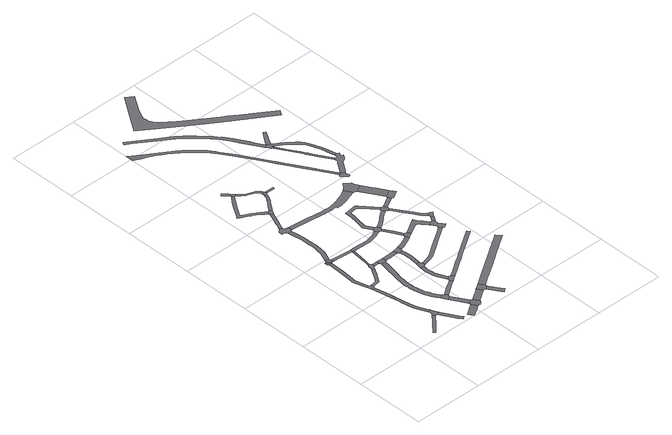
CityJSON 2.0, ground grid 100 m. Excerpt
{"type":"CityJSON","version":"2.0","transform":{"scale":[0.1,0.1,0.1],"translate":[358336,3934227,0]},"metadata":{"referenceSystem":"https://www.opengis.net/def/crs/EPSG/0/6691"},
"CityObjects":{
"road1":{"type":"Road","attributes":{"RoadStructureAttribute.sectionType":"1"},"geometry":[{"type":"MultiSurface","lod":"1","boundaries":[[[0,1,2,3,4,5,6,7,8,9]]]}]},
"road2":{"type":"Road","geometry":[{"type":"MultiSurface","lod":"1","boundaries":[[[10,11,0,9,12,13,14,15,16,17,18]]]}]},
"road3":{"type":"Road","attributes":{"RoadStructureAttribute.sectionType":"1"},"geometry":[{"type":"MultiSurface","lod":"1","boundaries":[[[17,19,20,21,22,23,24,25,26,27,28,29,30,31,32,33,34,35,36,37,18]]]}]},
"road4":{"type":"Road","geometry":[{"type":"MultiSurface","lod":"1","boundaries":[[[38,29,28,39]]]}]},
"road5":{"type":"Road","attributes":{"RoadStructureAttribute.sectionType":"1"},"geometry":[{"type":"MultiSurface","lod":"1","boundaries":[[[40,41,42,38,39,43,44,45]]]}]},
"road6":{"type":"Road","geometry":[{"type":"MultiSurface","lod":"1","boundaries":[[[46,47,48,49,40,45]]]}]},
"road7":{"type":"Road","attributes":{"RoadStructureAttribute.sectionType":"1"},"geometry":[{"type":"MultiSurface","lod":"1","boundaries":[[[12,50,51,52,53,54,55,56,57,58,13]]]}]},
"road8":{"type":"Road","attributes":{"RoadStructureAttribute.sectionType":"1"},"geometry":[{"type":"MultiSurface","lod":"1","boundaries":[[[59,60,61,62,63,64,65,66,67,68,69,70,49,48]]]}]},
"road9":{"type":"Road","geometry":[{"type":"MultiSurface","lod":"1","boundaries":[[[64,63,71,72,73]]]}]},
"road10":{"type":"Road","attributes":{"RoadStructureAttribute.sectionType":"1"},"geometry":[{"type":"MultiSurface","lod":"1","boundaries":[[[63,74,75,71]]]}]},
"road11":{"type":"Road","attributes":{"RoadStructureAttribute.sectionType":"1"},"geometry":[{"type":"MultiSurface","lod":"1","boundaries":[[[46,76,77,78,79,80,81,82,83,84,85,86,87,88,89,47]]]}]},
"road12":{"type":"Road","geometry":[{"type":"MultiSurface","lod":"1","boundaries":[[[90,75,74,91,92,93,94,95]]]}]},
"road13":{"type":"Road","attributes":{"RoadStructureAttribute.sectionType":"1"},"geometry":[{"type":"MultiSurface","lod":"1","boundaries":[[[96,97,98,99,100,101]]]}]},
"road14":{"type":"Road","geometry":[{"type":"MultiSurface","lod":"1","boundaries":[[[102,103,104,105,106,107,108,109]]]}]},
"road15":{"type":"Road","attributes":{"RoadStructureAttribute.sectionType":"1"},"geometry":[{"type":"MultiSurface","lod":"1","boundaries":[[[105,104,110,111]]]}]},
"road16":{"type":"Road","attributes":{"RoadStructureAttribute.sectionType":"1"},"geometry":[{"type":"MultiSurface","lod":"1","boundaries":[[[112,113,114,115,116,117,118,119,120,121,122,123,124,125,126,127,128,129,130,131,132,133,109,108,134,135,136,137,138,139,140,141,142,143,144,145,146,147,148,149,150,151,152,153,154,155,156,157]]]}]},
"road17":{"type":"Road","attributes":{"RoadStructureAttribute.sectionType":"1"},"geometry":[{"type":"MultiSurface","lod":"1","boundaries":[[[158,159,160,161,162,163,164,165,166,90,95,167,168,169,170,171,172,173]]]}]},
"road18":{"type":"Road","geometry":[{"type":"MultiSurface","lod":"1","boundaries":[[[174,175,176,177,84,83,178,179,180,181,182,183]]]}]},
"road19":{"type":"Road","geometry":[{"type":"MultiSurface","lod":"1","boundaries":[[[93,184,185,186,187,188,189,190,94]]]}]},
"road20":{"type":"Road","geometry":[{"type":"MultiSurface","lod":"1","boundaries":[[[110,98,97,191,192,193,194,111]]]}]},
"road21":{"type":"Road","attributes":{"RoadStructureAttribute.sectionType":"1"},"geometry":[{"type":"MultiSurface","lod":"1","boundaries":[[[195,196,182,181]]]}]},
"road22":{"type":"Road","attributes":{"RoadStructureAttribute.sectionType":"1"},"geometry":[{"type":"MultiSurface","lod":"1","boundaries":[[[197,198,199,186,200,201,174,183]]]}]},
"road23":{"type":"Road","geometry":[{"type":"MultiSurface","lod":"1","boundaries":[[[202,203,204,205,206,173,172,207,208,209,210,211]]]}]},
"road24":{"type":"Road","attributes":{"RoadStructureAttribute.sectionType":"1"},"geometry":[{"type":"MultiSurface","lod":"1","boundaries":[[[212,213,107,106,214,215,216,217]]]}]},
"road25":{"type":"Road","geometry":[{"type":"MultiSurface","lod":"1","boundaries":[[[218,196,195,112,157,219]]]}]},
"road26":{"type":"Road","attributes":{"RoadStructureAttribute.sectionType":"1"},"geometry":[{"type":"MultiSurface","lod":"1","boundaries":[[[220,221,222,194,193,223,224]]]}]},
"road27":{"type":"Road","attributes":{"RoadStructureAttribute.sectionType":"1"},"geometry":[{"type":"MultiSurface","lod":"1","boundaries":[[[210,225,226,227,228,229,230,231,232,211]]]}]},
"road28":{"type":"Road","attributes":{"RoadStructureAttribute.sectionType":"1"},"geometry":[{"type":"MultiSurface","lod":"1","boundaries":[[[233,234,235,236,237,238,239,240,241,242,243,244,245,246,247,248,249,250,251,252,253,254,255,256,257,258,259,260]]]}]},
"road29":{"type":"Road","attributes":{"RoadStructureAttribute.sectionType":"1"},"geometry":[{"type":"MultiSurface","lod":"1","boundaries":[[[261,262,263,264,265,266,267,268,269,270,271,272,273,274,275,276,277,278,279,280,281,282,283,284,285,286,287,288,289,290,291,292,293,294,295,296]]]}]},
"road30":{"type":"Road","geometry":[{"type":"MultiSurface","lod":"1","boundaries":[[[295,217,216,297,298,299,296]]]}]},
"road31":{"type":"Road","attributes":{"RoadStructureAttribute.sectionType":"1"},"geometry":[{"type":"MultiSurface","lod":"1","boundaries":[[[300,301,302,303,304,305,306,307,308,309,310,311,218,219]]]}]},
"road32":{"type":"Road","geometry":[{"type":"MultiSurface","lod":"1","boundaries":[[[312,313,314,315,220,224,316]]]}]},
"road33":{"type":"Road","geometry":[{"type":"MultiSurface","lod":"1","boundaries":[[[228,227,317,318,319,320,233,260]]]}]},
"road34":{"type":"Road","geometry":[{"type":"MultiSurface","lod":"1","boundaries":[[[321,322,278,277,323,324,325,326]]]}]},
"road35":{"type":"Road","attributes":{"RoadStructureAttribute.sectionType":"1"},"geometry":[{"type":"MultiSurface","lod":"1","boundaries":[[[327,328,329,330,331,332,333,334,335]]]}]},
"road36":{"type":"Road","attributes":{"RoadStructureAttribute.sectionType":"1"},"geometry":[{"type":"MultiSurface","lod":"1","boundaries":[[[336,337,312,316,338]]]}]},
"road37":{"type":"Road","geometry":[{"type":"MultiSurface","lod":"1","boundaries":[[[246,339,340,341,331,330,247]]]}]},
"road38":{"type":"Road","attributes":{"RoadStructureAttribute.sectionType":"1"},"geometry":[{"type":"MultiSurface","lod":"1","boundaries":[[[342,343,344,345,346,347,348,349,350,351,352,353,354,355,356,357,358,359,360,361,362,321,326]]]}]},
"road39":{"type":"Road","attributes":{"RoadStructureAttribute.sectionType":"1"},"geometry":[{"type":"MultiSurface","lod":"1","boundaries":[[[363,364,365,366,367,368,369,370,371,372,187,186,199,373,374,375,376,377,378,379,380]]]}]},
"road40":{"type":"Road","geometry":[{"type":"MultiSurface","lod":"1","boundaries":[[[305,353,352,381,382,383,384,306]]]}]},
"road41":{"type":"Road","attributes":{"RoadStructureAttribute.sectionType":"1"},"geometry":[{"type":"MultiSurface","lod":"1","boundaries":[[[385,386,387,388,389,390,391,392,320,319,393,394,395,396,397,398,399]]]}]},
"road42":{"type":"Road","attributes":{"RoadStructureAttribute.sectionType":"1"},"geometry":[{"type":"MultiSurface","lod":"1","boundaries":[[[400,401,402,403,404,405,406,407,340,339,408,409,410,411,412,413,414,415,416]]]}]},
"road43":{"type":"Road","geometry":[{"type":"MultiSurface","lod":"1","boundaries":[[[415,417,418,385,399,419,420,421,422,423,416]]]}]},
"road44":{"type":"Road","attributes":{"RoadStructureAttribute.sectionType":"1"},"geometry":[{"type":"MultiSurface","lod":"1","boundaries":[[[424,425,426,427,428,429,430,431,432,382,381,433,434,435,436,437,438,439,440,441]]]}]},
"road45":{"type":"Road","attributes":{"RoadStructureAttribute.sectionType":"1"},"geometry":[{"type":"MultiSurface","lod":"1","boundaries":[[[207,442,443,444,445,446,447,448,449,450,451,452,453,454,455,456,457,458,459,460,461,462,463,464,465,466,467,468,469,470,471,472,473,474,475,476,477,478,479,480,481,482,208]]]}]},
"road46":{"type":"Road","geometry":[{"type":"MultiSurface","lod":"1","boundaries":[[[483,484,485,486,487,488,489,363,380]]]}]},
"road47":{"type":"Road","geometry":[{"type":"MultiSurface","lod":"1","boundaries":[[[490,491,492,421,420]]]}]},
"road48":{"type":"Road","attributes":{"RoadStructureAttribute.sectionType":"1"},"geometry":[{"type":"MultiSurface","lod":"1","boundaries":[[[493,494,495,496,484,483]]]}]},
"road49":{"type":"Road","attributes":{"RoadStructureAttribute.sectionType":"1"},"geometry":[{"type":"MultiSurface","lod":"1","boundaries":[[[497,498,499,500,501,502,503,504,505,506,507,508,509,510,325,324,511,512,513,514,515,516,517,518,519,520,521,522,523,524]]]}]},
"road50":{"type":"Road","attributes":{"RoadStructureAttribute.sectionType":"1"},"geometry":[{"type":"MultiSurface","lod":"1","boundaries":[[[525,526,527,528,529,299,298,530,531,532,533,534,535,536]]]}]},
"road51":{"type":"Road","geometry":[{"type":"MultiSurface","lod":"1","boundaries":[[[537,538,495,494,424,441]]]}]},
"road52":{"type":"Road","attributes":{"RoadStructureAttribute.sectionType":"1"},"geometry":[{"type":"MultiSurface","lod":"1","boundaries":[[[539,540,541,542,543,544,545,314,313,546,547,548,549,550,551,552,553,554,555,556]]]}]},
"road53":{"type":"Road","attributes":{"RoadStructureAttribute.sectionType":"1"},"geometry":[{"type":"MultiSurface","lod":"1","boundaries":[[[557,558,559,560,561,562,563,564,565,566,488,487,567,568,569,570,571,572,573,574,575,576,577]]]}]},
"road54":{"type":"Road","attributes":{"RoadStructureAttribute.sectionType":"1"},"geometry":[{"type":"MultiSurface","lod":"1","boundaries":[[[485,578,579,580,581,582,583,584,585,586,587,588,589,590,591,486]]]}]},
"road55":{"type":"Road","attributes":{"RoadStructureAttribute.sectionType":"1"},"geometry":[{"type":"MultiSurface","lod":"1","boundaries":[[[592,593,594,595,596,597,598,599,600,601,602,603,604,605,606,607,608,609,610,611,612,613,614,615,616,617,618,619,620,621,622,623,624,625,626,627,628,629,630,631,632,633,634,635,636,637,638,639,640,641,642,643,644,645,646,647,648,649,650]]]}]},
"road56":{"type":"Road","attributes":{"RoadStructureAttribute.sectionType":"1"},"geometry":[{"type":"MultiSurface","lod":"1","boundaries":[[[651,652,653,654,655,656,538,537,657,658,659,660,661]]]}]},
"road57":{"type":"Road","attributes":{"RoadStructureAttribute.sectionType":"1"},"geometry":[{"type":"MultiSurface","lod":"1","boundaries":[[[662,663,664,665,666,667,668,669,670,671,672,673,674,675,676,677,678,679,680,681,682,683,684,685,686,687,688,689,690,691,692]]]}]},
"road58":{"type":"Road","geometry":[{"type":"MultiSurface","lod":"1","boundaries":[[[585,584,693,694,695,696,557,577]]]}]},
"road59":{"type":"Road","geometry":[{"type":"MultiSurface","lod":"1","boundaries":[[[697,497,524,698,699,700,701,702,703,704,705,651,661]]]}]},
"road60":{"type":"Road","attributes":{"RoadStructureAttribute.sectionType":"1"},"geometry":[{"type":"MultiSurface","lod":"1","boundaries":[[[706,707,708,709,710,711,712,713,714,715,694,693]]]}]},
"road61":{"type":"Road","attributes":{"RoadStructureAttribute.sectionType":"1"},"geometry":[{"type":"MultiSurface","lod":"1","boundaries":[[[716,717,718,719,705,704]]]}]},
"road62":{"type":"Road","attributes":{"RoadStructureAttribute.sectionType":"1"},"geometry":[{"type":"MultiSurface","lod":"1","boundaries":[[[720,696,695,721]]]}]},
"road63":{"type":"Road","geometry":[{"type":"MultiSurface","lod":"1","boundaries":[[[461,722,723,724,725,726,727,728,729,730,731,732,462]]]}]},
"road64":{"type":"Road","geometry":[{"type":"MultiSurface","lod":"1","boundaries":[[[717,733,734,735,736,711,710,737,718]]]}]},
"road65":{"type":"Road","attributes":{"RoadStructureAttribute.sectionType":"1"},"geometry":[{"type":"MultiSurface","lod":"1","boundaries":[[[738,739,740,741,742,723,722]]]}]},
"road66":{"type":"Road","geometry":[{"type":"MultiSurface","lod":"1","boundaries":[[[743,744,745,746,740,739,720,721]]]}]},
"road67":{"type":"Road","geometry":[{"type":"MultiSurface","lod":"1","boundaries":[[[747,748,749,750,650,649,751,752]]]}]},
"road68":{"type":"Road","attributes":{"RoadStructureAttribute.sectionType":"1"},"geometry":[{"type":"MultiSurface","lod":"1","boundaries":[[[753,754,755,756,757,758,759,760,761,762,763,764,765,766,767,768,769,770,771,772]]]}]},
"road69":{"type":"Road","geometry":[{"type":"MultiSurface","lod":"1","boundaries":[[[773,774,775,776,662,777]]]}]},
"road70":{"type":"Road","attributes":{"RoadStructureAttribute.sectionType":"1"},"geometry":[{"type":"MultiSurface","lod":"1","boundaries":[[[662,692,778,779,780,781,782,753,772,783,784,785,786,787,788,789,790,791,792,793,794,795,796,797,798,799,800,801,802,803,804,805,806,807,808,809,777]]]}]},
"road71":{"type":"Road","attributes":{"RoadStructureAttribute.sectionType":"1"},"geometry":[{"type":"MultiSurface","lod":"1","boundaries":[[[810,811,812,813,814,815,816,817,818,819,820,821,822,823,824,825,826,827,828,829,830,831,832,833,834,835,836,837,838,839,840,841,842]]]}]},
"road72":{"type":"Road","geometry":[{"type":"MultiSurface","lod":"1","boundaries":[[[797,796,843,844,763,762,845,846,847,848,849,850,650,750,851,852,853,854,855,856,857,858,859,860,861,862]]]}]}
},
"vertices":[
[529,358,0],[453,272,0],[388,199,0],[360,168,0],[310,113,0],[339,86,0],[388,140,0],[418,172,0],[424,179,0],[559,331,0],
[553,408,0],[547,377,0],[589,327,0],[632,350,0],[628,357,0],[599,427,0],[586,460,0],[580,449,0],[543,434,0],
[561,496,0],[543,541,0],[516,610,0],[499,662,0],[488,709,0],[472,809,0],[469,829,0],[468,835,0],[460,888,0],[458,906,0],[418,900,0],[432,804,0],[434,790,0],[447,711,0],[449,697,0],[460,651,0],[478,596,0],[505,527,0],[523,482,0],
[414,928,0],[454,934,0],
[359,1211,0],[382,1097,0],[412,938,0],[452,947,0],[433,1044,0],[399,1219,0],
[409,1239,0],[403,1278,0],[377,1294,0],[339,1283,0],
[633,240,0],[666,182,0],[715,100,0],[754,43,0],[793,74,0],[757,127,0],[709,207,0],[677,264,0],[640,334,0],
[329,1465,0],[326,1486,0],[330,1527,0],[348,1702,0],[355,1905,0],[314,1903,0],[308,1705,0],[287,1501,0],[287,1497,0],[286,1487,0],[289,1461,0],[290,1457,0],
[300,1963,0],[292,1963,0],[294,1922,0],
[372,1920,0],[325,1980,0],
[499,1255,0],[514,1258,0],[522,1269,0],[541,1294,0],[555,1313,0],[596,1379,0],[634,1441,0],[649,1465,0],[615,1486,0],[608,1475,0],[522,1335,0],[517,1329,0],[501,1307,0],[475,1291,0],
[336,2006,0],[375,1923,0],[377,1923,0],[396,1922,0],[399,1963,0],[383,1988,0],
[1021,84,0],[1062,112,0],[1009,184,0],[977,163,0],[850,78,0],[900,4,0],
[861,478,0],[866,468,0],[882,442,0],[934,472,0],[941,501,0],[916,545,0],[887,552,0],[835,522,0],
[1016,213,0],[1065,248,0],
[780,1490,0],[740,1297,0],[738,1285,0],[711,1152,0],[705,1117,0],[700,1082,0],[696,1046,0],[695,1011,0],[694,975,0],[695,963,0],[696,940,0],[699,904,0],[703,868,0],[709,833,0],[716,798,0],[725,764,0],[735,730,0],[747,696,0],[760,663,0],[775,631,0],[791,599,0],[808,568,0],[860,598,0],[844,627,0],[829,656,0],[816,686,0],[803,717,0],[792,748,0],[783,780,0],[775,812,0],[768,844,0],[762,877,0],[762,883,0],[758,910,0],[756,943,0],[754,976,0],[754,981,0],[755,1009,0],[756,1042,0],[760,1075,0],[764,1108,0],[770,1140,0],[789,1232,0],[829,1432,0],[836,1466,0],[838,1476,0],
[392,2591,0],[403,2510,0],[402,2493,0],[406,2390,0],[407,2347,0],[408,2333,0],[410,2274,0],[400,2201,0],[389,2127,0],[438,2113,0],[460,2266,0],[458,2347,0],[453,2496,0],[444,2598,0],[432,2685,0],[382,2680,0],
[647,1589,0],[643,1561,0],[632,1562,0],[625,1514,0],[661,1485,0],[662,1493,0],[685,1512,0],[695,1513,0],[694,1553,0],[665,1586,0],
[517,1913,0],[650,1899,0],[690,1895,0],[695,1936,0],[673,1938,0],[516,1954,0],[414,1962,0],
[1092,106,0],[1134,133,0],[1139,163,0],[1094,241,0],
[761,1513,0],[760,1553,0],
[673,1638,0],[678,1670,0],[709,1892,0],[659,1667,0],[655,1640,0],
[343,2799,0],[318,2784,0],[311,2725,0],[359,2719,0],[380,2697,0],[454,2706,0],[461,2767,0],[400,2774,0],[393,2800,0],[353,2819,0],
[1102,669,0],[1027,619,0],[1038,566,0],[1123,623,0],[1174,657,0],[1146,698,0],
[860,1555,0],[861,1495,0],
[1263,354,0],[1249,344,0],[1107,250,0],[1286,261,0],[1313,279,0],
[409,2843,0],[424,2872,0],[508,3075,0],[473,3094,0],[439,3012,0],[398,2913,0],[388,2891,0],[372,2858,0],
[490,3149,0],[458,3170,0],[407,3205,0],[369,3231,0],[335,3252,0],[320,3262,0],[267,3292,0],[207,3322,0],[201,3347,0],[265,3443,0],[283,3472,0],[289,3479,0],[345,3562,0],[400,3635,0],[373,3664,0],[312,3585,0],[250,3494,0],[224,3455,0],[157,3353,0],[134,3314,0],[173,3294,0],[248,3255,0],[300,3227,0],[309,3221,0],[347,3197,0],[396,3163,0],[436,3136,0],[469,3115,0],
[1186,766,0],[1173,787,0],[1161,809,0],[1150,831,0],[1140,854,0],[1132,877,0],[1124,900,0],[1118,924,0],[1115,940,0],[1113,949,0],[1110,973,0],[1108,998,0],[1106,1022,0],[1107,1047,0],[1108,1058,0],[1108,1072,0],[1111,1094,0],[1062,1104,0],[1059,1076,0],[1057,1051,0],[1057,1049,0],[1056,1022,0],[1058,994,0],[1060,969,0],[1060,967,0],[1064,940,0],[1069,913,0],[1076,887,0],[1084,861,0],[1094,835,0],[1104,810,0],[1117,785,0],[1130,762,0],[1145,739,0],[1152,728,0],[1193,756,0],
[1212,682,0],[1250,708,0],[1223,750,0],
[952,1496,0],[971,1496,0],[985,1497,0],[1018,1499,0],[1050,1503,0],[1057,1504,0],[1043,1562,0],[1036,1562,0],[1012,1559,0],[982,1557,0],[976,1557,0],[951,1556,0],
[1393,306,0],[1398,336,0],[1349,410,0],[1306,382,0],[1343,273,0],
[533,3117,0],[543,3131,0],[541,3132,0],[509,3154,0],
[1075,1194,0],[1069,1152,0],[1135,1112,0],[1152,1115,0],[1144,1165,0],[1124,1187,0],
[295,3760,0],[310,3745,0],[358,3697,0],[371,3684,0],[390,3703,0],[380,3714,0],[382,3720,0],[353,3750,0],[319,3784,0],
[1517,119,0],[1481,173,0],[1471,80,0],
[415,3641,0],[433,3661,0],[430,3665,0],
[1127,1204,0],[1137,1281,0],[1141,1307,0],[1143,1333,0],[1144,1359,0],[1144,1385,0],[1142,1412,0],[1140,1438,0],[1136,1464,0],[1132,1490,0],[1131,1496,0],[1082,1486,0],[1083,1480,0],[1087,1456,0],[1090,1432,0],[1092,1408,0],[1093,1384,0],[1094,1360,0],[1093,1336,0],[1091,1312,0],[1088,1288,0],
[1151,1993,0],[1135,1986,0],[1076,1960,0],[1039,1947,0],[966,1932,0],[953,1929,0],[737,1942,0],[737,1932,0],[721,1933,0],[711,1934,0],[709,1894,0],[735,1892,0],[957,1879,0],[972,1882,0],[1052,1899,0],[1093,1913,0],[1094,1913,0],[1181,1951,0],
[1147,1522,0],[1132,1580,0],[1103,1573,0],[1073,1567,0],
[674,3402,0],[664,3373,0],[659,3362,0],[649,3343,0],[627,3308,0],[620,3296,0],[606,3276,0],[540,3193,0],[558,3154,0],[636,3256,0],[650,3276,0],[681,3325,0],[698,3359,0],[709,3393,0],[710,3395,0],
[715,3454,0],[715,3457,0],[704,3487,0],[684,3508,0],[650,3532,0],[546,3573,0],[539,3575,0],[483,3615,0],[464,3595,0],[473,3588,0],[523,3552,0],[533,3548,0],[638,3506,0],[662,3489,0],[672,3474,0],[678,3451,0],[715,3451,0],
[678,3445,0],[679,3429,0],[712,3407,0],[728,3414,0],[728,3442,0],[724,3442,0],[715,3443,0],
[1342,1668,0],[1329,1661,0],[1303,1646,0],[1276,1632,0],[1248,1619,0],[1220,1608,0],[1196,1599,0],[1191,1597,0],[1162,1588,0],[1179,1530,0],[1210,1540,0],[1241,1552,0],[1259,1559,0],[1272,1564,0],[1302,1578,0],[1331,1593,0],[1360,1609,0],[1372,1616,0],
[743,2672,0],[775,2668,0],[872,2657,0],[915,2651,0],[952,2648,0],[998,2645,0],[1028,2644,0],[1071,2642,0],[1080,2643,0],[1103,2644,0],[1144,2645,0],[1143,2620,0],[1155,2620,0],[1182,2622,0],[1213,2625,0],[1241,2630,0],[1270,2637,0],[1298,2645,0],[1393,2677,0],[1485,2707,0],[1419,2818,0],[1411,2812,0],[1396,2803,0],[1386,2797,0],[1352,2778,0],[1319,2762,0],[1293,2753,0],[1250,2739,0],[1214,2729,0],[1185,2721,0],[1183,2716,0],[1148,2709,0],[1114,2705,0],[1103,2703,0],[1062,2701,0],[1035,2701,0],[1030,2708,0],[994,2708,0],[960,2708,0],[752,2732,0],[746,2733,0],
[1209,1942,0],[1241,1966,0],[1246,1986,0],[1230,2034,0],[1201,2042,0],[1158,2026,0],[1161,2021,0],
[820,3414,0],[852,3413,0],[854,3442,0],
[1274,1830,0],[1350,1697,0],[1384,1717,0],[1312,1843,0],
[1757,1516,0],[1652,1446,0],[1540,1371,0],[1452,1313,0],[1322,1226,0],[1305,1216,0],[1288,1206,0],[1269,1197,0],[1251,1189,0],[1232,1183,0],[1213,1177,0],[1193,1172,0],[1174,1168,0],[1154,1166,0],[1159,1116,0],[1181,1119,0],[1204,1123,0],[1226,1128,0],[1248,1135,0],[1269,1143,0],[1290,1152,0],[1311,1162,0],[1331,1173,0],[1350,1185,0],[1465,1262,0],[1568,1330,0],[1735,1441,0],[1784,1474,0],
[1695,1064,0],[1584,990,0],[1520,947,0],[1440,894,0],[1336,825,0],[1387,799,0],[1467,852,0],[1525,891,0],[1611,948,0],[1722,1022,0],[1977,1192,0],[1949,1234,0],
[1443,1658,0],[1413,1709,0],
[1982,833,0],[1937,802,0],[1772,693,0],[1726,662,0],[1679,631,0],[1519,524,0],[1516,522,0],[1506,407,0],[1566,447,0],[1628,488,0],[1635,493,0],[1763,578,0],[1776,587,0],[1821,617,0],[1951,704,0],[1987,727,0],[2200,870,0],[2147,942,0],
[1528,2266,0],[1344,2482,0],[1321,2509,0],[1140,2482,0],[1138,2391,0],[1130,2357,0],[1118,2294,0],[1116,2284,0],[1113,2259,0],[1091,2143,0],[1184,2071,0],[1146,2137,0],[1141,2167,0],[1163,2283,0],[1183,2386,0],[1184,2424,0],[1203,2446,0],[1286,2459,0],[1314,2448,0],[1331,2428,0],[1486,2246,0],
[1314,2026,0],[1346,2049,0],[1389,2086,0],[1396,2092,0],[1454,2143,0],[1499,2169,0],[1515,2179,0],[1481,2216,0],[1439,2192,0],[1424,2184,0],[1367,2133,0],[1356,2123,0],[1315,2089,0],[1287,2068,0],
[1534,3242,0],[1498,3306,0],[1468,3357,0],[1362,3534,0],[1322,3603,0],[1252,3722,0],[1238,3747,0],[1178,3849,0],[1109,3969,0],[973,4202,0],[867,4367,0],[849,4394,0],[835,4416,0],[803,4460,0],[772,4500,0],[731,4545,0],[695,4581,0],[685,4591,0],[627,4644,0],[598,4675,0],[584,4687,0],[557,4709,0],[494,4757,0],[196,4957,0],[52,5050,0],[2,5089,0],[0,4980,0],[7,4978,0],[12,4976,0],[70,4948,0],[99,4934,0],[187,4891,0],[272,4850,0],[325,4824,0],[388,4778,0],[575,4643,0],[604,4618,0],[619,4604,0],[661,4566,0],[706,4521,0],[745,4478,0],[775,4439,0],[806,4396,0],[835,4352,0],[838,4348,0],[943,4184,0],[1079,3952,0],[1148,3832,0],[1208,3729,0],[1209,3727,0],[1287,3594,0],[1332,3516,0],[1448,3321,0],[1468,3288,0],[1500,3231,0],[1522,3193,0],[1588,3077,0],[1598,3060,0],[1628,3078,0],
[1754,1658,0],[1701,1732,0],[1660,1797,0],[1634,1838,0],[1620,1830,0],[1478,1747,0],[1460,1667,0],[1590,1743,0],[1629,1734,0],[1651,1699,0],[1706,1623,0],
[1361,4088,0],[1287,4212,0],[1259,4272,0],[1224,4332,0],[1153,4453,0],[1130,4491,0],[1085,4561,0],[1079,4557,0],[1072,4568,0],[1018,4643,0],[882,4790,0],[828,4843,0],[760,4904,0],[678,4966,0],[476,5103,0],[199,5289,0],[161,5314,0],[132,5272,0],[226,5212,0],[479,5042,0],[660,4917,0],[720,4874,0],[824,4780,0],[896,4705,0],[967,4627,0],[1028,4549,0],[1076,4479,0],[1119,4405,0],[1131,4385,0],[1174,4311,0],[1319,4064,0],
[1545,2172,0],[1580,2191,0],[1587,2220,0],[1557,2260,0],
[1762,1545,0],[1786,1475,0],[1815,1469,0],[1865,1503,0],[1839,1541,0],[1805,1588,0],[1805,1618,0],[1818,1637,0],[1784,1659,0],
[1562,2145,0],[1660,1993,0],[1710,1916,0],[1763,1825,0],[1819,1768,0],[1848,1796,0],[1795,1850,0],[1744,1937,0],[1695,2012,0],[1625,2120,0],
[1831,1657,0],[1864,1707,0],[1831,1729,0],[1800,1682,0],
[1709,2348,0],[1734,2305,0],
[1532,2690,0],[1635,2751,0],[1596,2817,0],[1597,2853,0],[1515,2920,0],[1471,2866,0],[1462,2856,0],[1451,2844,0],[1438,2831,0],[1430,2826,0],[1426,2823,0],
[1875,1723,0],[1898,1757,0],[1912,1778,0],[1878,1799,0],[1828,1759,0],
[1624,2533,0],[1717,2377,0],[1820,2438,0],[1738,2576,0],[1728,2594,0],
[1762,2297,0],[1763,2297,0],[1867,2358,0],[1844,2397,0],
[1691,2976,0],[1672,3009,0],[1665,3020,0],[1681,3043,0],[1573,3030,0],[1662,2959,0],
[1384,3971,0],[1548,3691,0],[1565,3662,0],[1571,3651,0],[1572,3628,0],[1595,3590,0],[1613,3558,0],[1662,3477,0],[1681,3445,0],[1754,3315,0],[1783,3332,0],[1655,3554,0],[1625,3605,0],[1614,3625,0],[1589,3668,0],[1577,3688,0],[1564,3712,0],[1479,3857,0],[1465,3881,0],[1403,3987,0],
[1483,4185,0],[1535,4266,0],[1501,4287,0],[1444,4207,0],[1407,4063,0],
[1352,4007,0],[1356,4000,0],[1363,3988,0],[1368,3989,0],[1373,3990,0],[1389,4024,0],[1461,3973,0],[1510,3937,0],[1616,3852,0],[1676,3797,0],[1708,3749,0],[1726,3706,0],[1742,3664,0],[1755,3627,0],[1765,3596,0],[1780,3545,0],[1789,3514,0],[1797,3468,0],[1817,3376,0],[1856,3384,0],[1828,3497,0],[1807,3582,0],[1800,3605,0],[1774,3684,0],[1746,3754,0],[1721,3801,0],[1691,3843,0],[1652,3883,0],[1552,3961,0],[1508,3994,0],[1427,4049,0],[1413,4059,0],
[1705,4602,0],[1530,4723,0],[1407,4806,0],[1343,4848,0],[1199,4946,0],[954,5114,0],[836,5202,0],[817,5217,0],[740,5278,0],[721,5295,0],[709,5307,0],[700,5320,0],[683,5346,0],[671,5368,0],[665,5385,0],[659,5407,0],[656,5435,0],[656,5457,0],[658,5484,0],[664,5508,0],[681,5548,0],[718,5614,0],[868,5854,0],[767,5922,0],[608,5684,0],[534,5573,0],[404,5374,0],[616,5221,0],[1116,4879,0],[1298,4759,0],[1644,4534,0],[1888,4370,0],[1938,4445,0],
[1823,3351,0],[1802,3325,0],[1761,3303,0],[1770,3289,0],[1751,3260,0],[1741,3246,0],[1688,3167,0],[1660,3127,0],[1693,3060,0],[1697,3066,0],[1777,3184,0],[1804,3224,0],[1809,3216,0],[1852,3242,0],[1863,3254,0],[1894,3299,0],[1874,3314,0],[1869,3333,0],[1874,3340,0],[1889,3362,0]
]}
